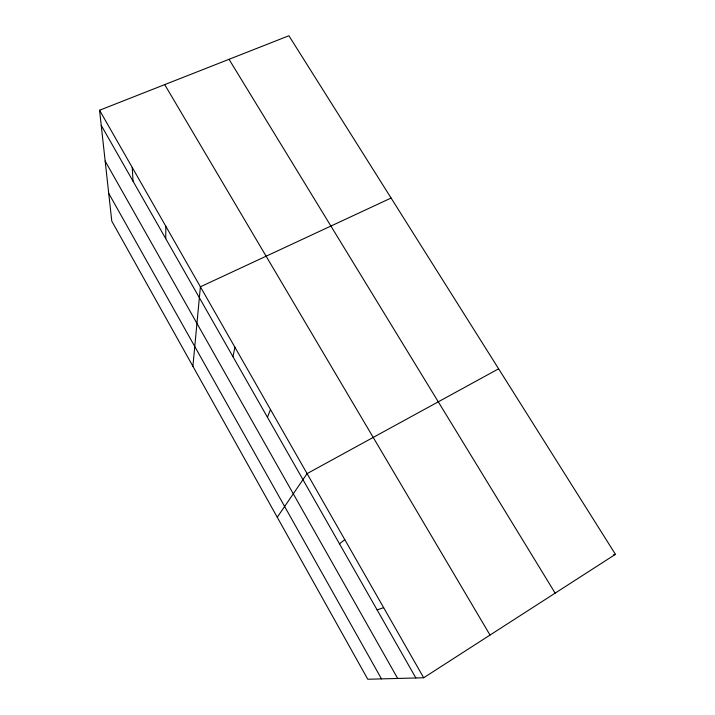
<?xml version="1.0" encoding="UTF-8"?>
<svg xmlns="http://www.w3.org/2000/svg" width="715" height="715" viewBox="0 0 715 715"><rect width="100%" height="100%" fill="white"/><g stroke="black" fill="none" stroke-linecap="round" stroke-linejoin="round"><path stroke-width="1.07" d="M165.746 238.658L165.826 226.253M192.898 366.286L200.397 286.804L391.087 198.037M232.938 356.669L234.94 347.284M267.446 417.292L270.485 409.525M277.259 517.258L307.084 473.607L498.614 368.806M339.5 543.829L344.782 539.619M423.682 677.766L615.436 554.331L288.905 35.75L99.564 110.244L111.781 221.105L367.769 679.25L423.682 677.766L99.564 110.244M377.127 609.913L383.633 607.643M613.327 554.938L615.436 554.331M229.032 59.309L555.153 593.137M164.709 84.611L490.025 635.054M101.235 125.357L415.88 677.972M105.159 161.054L397.683 678.455M108.725 193.354L381.488 678.884M132.221 167.426L133.044 181.226"/></g></svg>
